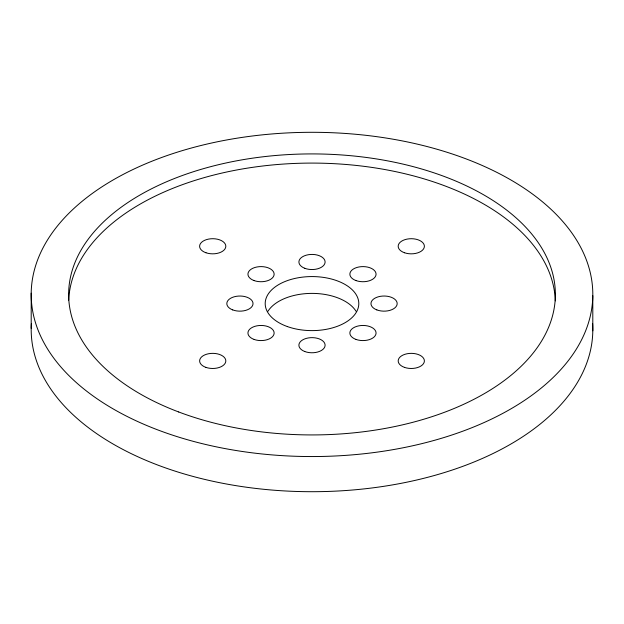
<?xml version="1.0" encoding="UTF-8"?>
<svg xmlns="http://www.w3.org/2000/svg" width="624" height="624" viewBox="0 0 624 624"><rect width="100%" height="100%" fill="white"/><g stroke="black" fill="none" stroke-linecap="round" stroke-linejoin="round"><path stroke-width="0.94" d="M592.8 295.667A280.808 162.123 0 0 1 169.736 434.203A280.808 162.123 0 0 1 173.464 153.403A280.808 162.123 0 0 1 592.8 295.667L592.8 330.821M31.2 293.179L31.2 328.333M267.969 311.251A46.8 27.019 0 0 1 312 293.389A46.8 27.019 0 0 1 356.031 311.251M592.605 323.411A280.808 162.123 0 0 1 312.257 491.704A280.808 162.123 0 0 1 31.379 323.708M68.71 300.136A243.368 140.509 0 0 1 312.632 163.09A243.368 140.509 0 0 1 555.321 300.869M287.336 326.555A46.8 27.019 0 0 0 358.777 304.442A46.8 27.019 0 0 0 289.887 279.778A46.8 27.019 0 0 0 287.336 326.555M254.132 280.597A13.104 7.566 0 0 0 274.131 274.404A13.104 7.566 0 0 0 254.842 267.501A13.104 7.566 0 0 0 254.132 280.597M232.674 309.894A13.104 7.566 0 0 0 253.001 304.067A13.104 7.566 0 0 0 234.101 296.813A13.104 7.566 0 0 0 232.674 309.894M254.132 339.448A13.104 7.566 0 0 0 274.131 333.255A13.104 7.566 0 0 0 254.842 326.352A13.104 7.566 0 0 0 254.132 339.448M304.746 351.507A13.104 7.566 0 0 0 325.081 345.68A13.104 7.566 0 0 0 306.173 338.426A13.104 7.566 0 0 0 304.746 351.507M356.062 339.448A13.104 7.566 0 0 0 376.061 333.255A13.104 7.566 0 0 0 356.772 326.352A13.104 7.566 0 0 0 356.062 339.448M376.826 309.894A13.104 7.566 0 0 0 397.153 304.067A13.104 7.566 0 0 0 378.245 296.813A13.104 7.566 0 0 0 376.826 309.894M356.062 280.597A13.104 7.566 0 0 0 376.061 274.404A13.104 7.566 0 0 0 356.772 267.501A13.104 7.566 0 0 0 356.062 280.597M304.746 268.281A13.104 7.566 0 0 0 325.081 262.454A13.104 7.566 0 0 0 306.173 255.208A13.104 7.566 0 0 0 304.746 268.281M404.508 252.751A13.104 7.566 0 0 0 424.382 246.418A13.104 7.566 0 0 0 404.953 239.647A13.104 7.566 0 0 0 404.508 252.751M205.951 252.751A13.104 7.566 0 0 0 225.818 246.418A13.104 7.566 0 0 0 206.388 239.647A13.104 7.566 0 0 0 205.951 252.751M205.951 367.388A13.104 7.566 0 0 0 225.818 361.062A13.104 7.566 0 0 0 206.388 354.292A13.104 7.566 0 0 0 205.951 367.388M404.508 367.388A13.104 7.566 0 0 0 424.382 361.062A13.104 7.566 0 0 0 404.953 354.292A13.104 7.566 0 0 0 404.508 367.388M178.706 411.98A243.368 140.509 0 0 0 554.986 302.289A243.368 140.509 0 0 0 202.309 168.995A243.368 140.509 0 0 0 178.706 411.98"/></g></svg>
